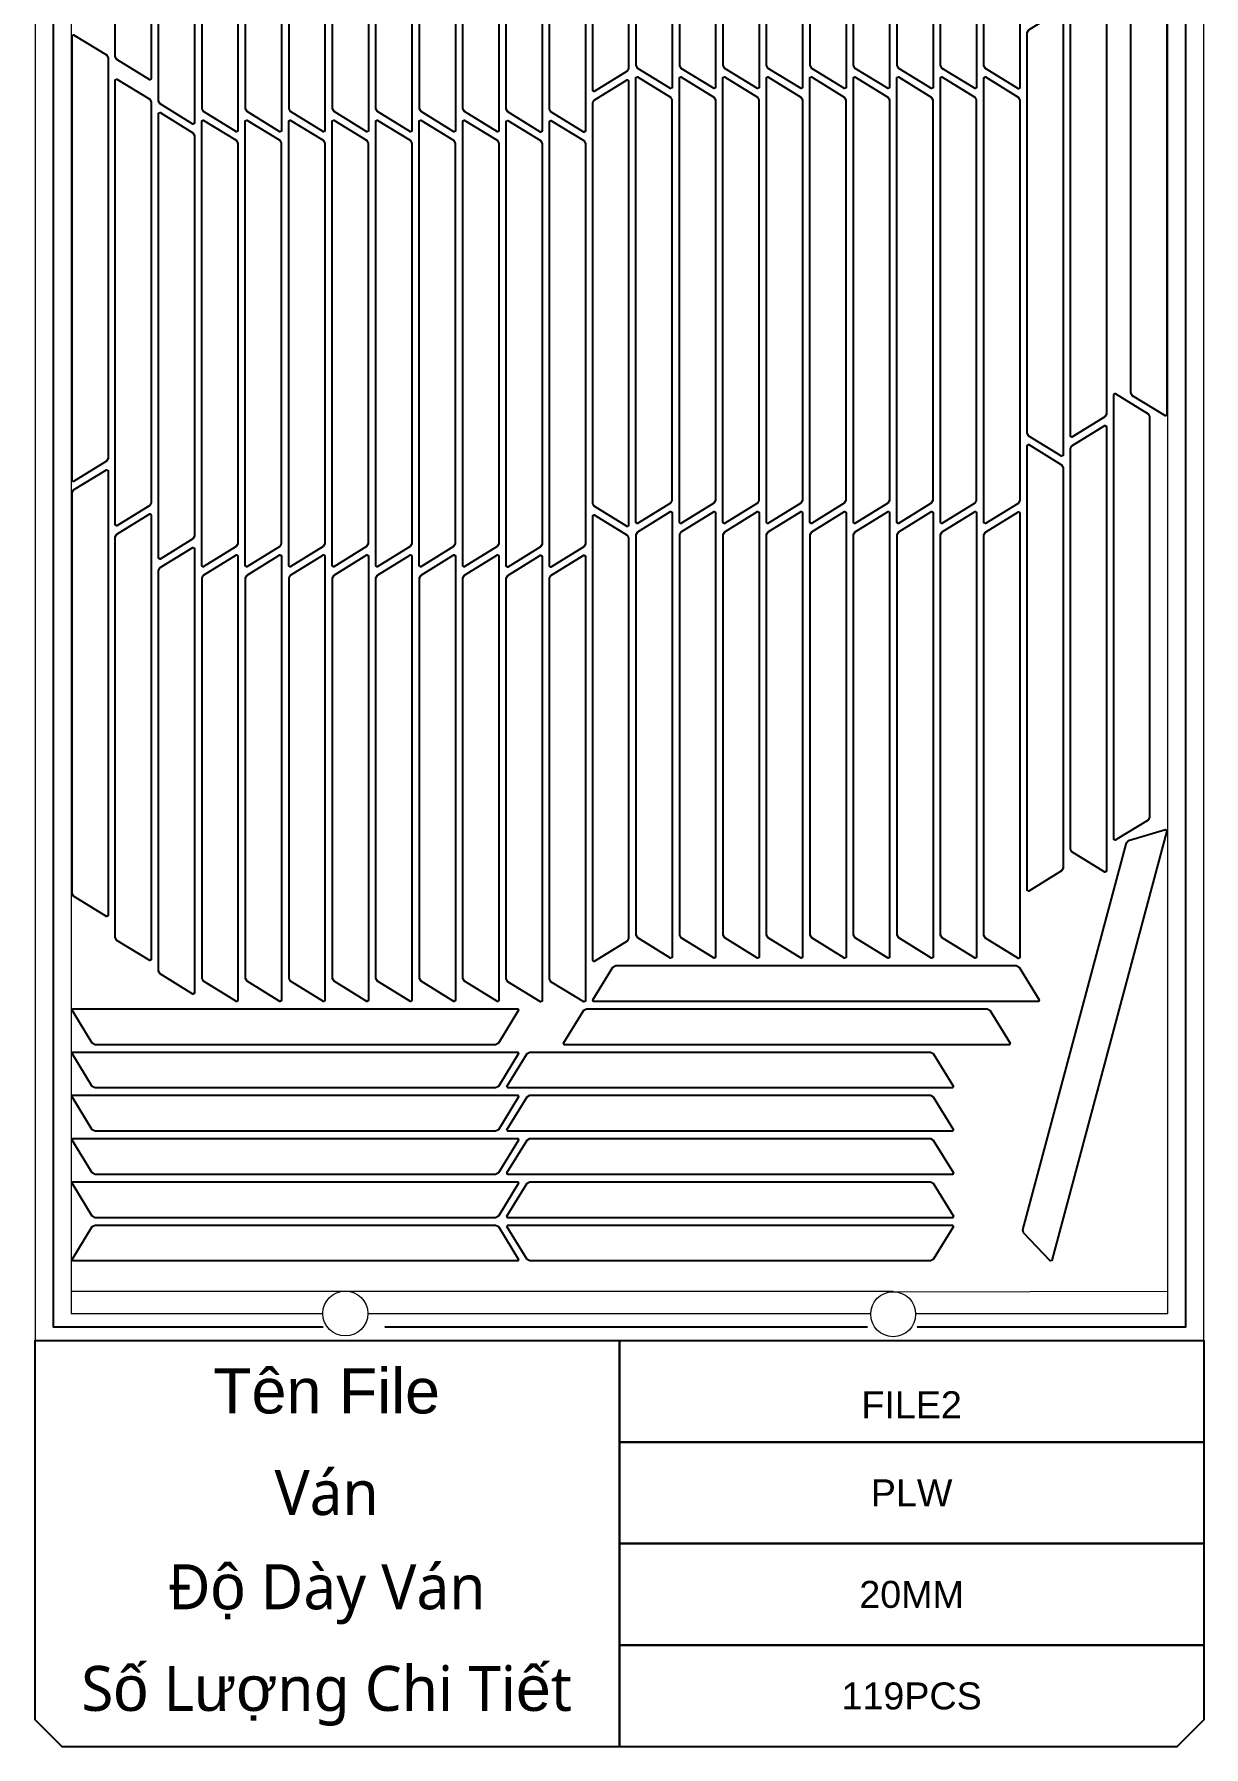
# Model space of a CAD drawing. Header units: millimetres. Extents: x -10628 to 24720, y -21829 to 4032.
# Drawn here: x 8048 to 9349, y -17252 to -15347 of the extents above; entities that cross this region are included whole.
import ezdxf
from ezdxf.enums import TextEntityAlignment as Align
from ezdxf.lldxf.tags import DXFTag

# ---------------------------------------------------------------- set-up
doc = ezdxf.new("R2010")
doc.units = ezdxf.units.MM
doc.layers.add('layer chu', color=7, linetype='Continuous', lineweight=9)
doc.layers.add('layer khung van cnc', color=7, linetype='Continuous', lineweight=25, true_color=0xfbf59b)
doc.layers.add('layer mau', color=7, linetype='Continuous')
doc.styles.add('Text Dim', font='arial.ttf')
tags = doc.linetypes.add('DATTRANHVAKEPVAN', pattern='A,32.156035,-1.521322,["DAT TRÁNH VA CHẠM KẸP VÁN",Text Dim,S=2.23494,R=0,X=0,Y=-0.877209],-47.8264', length=81.503757).pattern_tags.tags
tags[6] = DXFTag(74, 10)
tags = doc.linetypes.add('KVVIENMAY', pattern='A,46.311228,-10.280676,["KV VIỀN MÁY",Text Dim,S=10.028098,R=0,X=0,Y=-4.346144],-100.988212', length=157.580116).pattern_tags.tags
tags[6] = DXFTag(74, 10)

# ---------------------------------------------------------------- blocks, each defined once
blk = doc.blocks.new('khung van cnc')
at = {"color": 2, "linetype": 'DATTRANHVAKEPVAN', "lineweight": 5}
for p, q in [((-1453, -44.4), (-1148, -44.4)), ((-1148, -44.4), (-538.7, -44.4)), ((-539.1, -45.3), (-233, -44.4))]:
    blk.add_line(p, q, dxfattribs=at)
at = {"color": 250, "lineweight": 5}
blk.add_line((-1494.1, -99.4), (-193, -99.4), dxfattribs=at)
at = {"lineweight": 5}
blk.add_lwpolyline([(-193, -99.4), (-193, 2370.6), (-223, 2400.6), (-1463, 2400.6), (-1493, 2370.6), (-1493, -99.4)], close=True, dxfattribs=at)
at = {"color": 1, "linetype": 'KVVIENMAY'}
for points in [[(-511.9, -84.4), (-213, -84.4), (-213, 2370.6), (-228, 2385.6), (-1458, 2385.6), (-1473, 2370.6), (-1473, -84.4), (-1172.8, -84.4)], [(-1104, -84.4), (-567.2, -84.4)]]:
    blk.add_lwpolyline(points, dxfattribs=at)
at = {"lineweight": 5}
for points in [[(-513.5, -69.4), (-233, -69.4), (-233, 2370.6), (-1453, 2370.6), (-1453, -69.4), (-1173, -69.4)], [(-1123, -69.4), (-563.5, -69.4)]]:
    blk.add_lwpolyline(points, dxfattribs=at)
blk.add_lwpolyline([(-843, -551.3), (-1463, -551.3), (-1493, -521.3), (-1493, -99.4), (-843, -99.4)], close=True)
for centre in [(-1148, -69.4), (-538.5, -70.2)]:
    blk.add_circle(centre, 25, dxfattribs=at)
at = {"layer": 'layer mau'}
for points in [[(-843, -99.4), (-193, -99.4), (-193, -212.4), (-843, -212.4)], [(-843, -212.4), (-193, -212.4), (-193, -325.3), (-843, -325.3)], [(-843, -325.3), (-193, -325.3), (-193, -438.3), (-843, -438.3)], [(-843, -438.3), (-193, -438.3), (-193, -521.2), (-223, -551.2), (-843, -551.2)]]:
    blk.add_lwpolyline(points, close=True, dxfattribs=at)
at = {"color": 254, "lineweight": 5, "char_height": 50, "width": 647.53, "attachment_point": 5}
for s, insert in [('{\\fArial|b0|i0|c163|p34;Tên File}', (-1168.8, -155.9)), ('{\\fYu Gothic UI Semilight|b0|i0|c128|p34;Ván}', (-1168.8, -268.9)), ('{\\fYu Gothic UI Semilight|b0|i0|c128|p34;Đ\\fArial|b0|i0|c163|p34;ộ\\fYu Gothic UI Semilight|b0|i0|c128|p34; Dày Ván}', (-1168.8, -381.8)), ('{\\fYu Gothic UI Semilight|b0|i0|c128|p34;S\\fArial|b0|i0|c163|p34;ố\\fYu Gothic UI Semilight|b0|i0|c128|p34; L\\fArial|b0|i0|c163|p34;ượ\\fYu Gothic UI Semilight|b0|i0|c128|p34;ng Chi Ti\\fArial|b0|i0|c163|p34;ế\\fYu Gothic UI Semilight|b0|i0|c128|p34;t}', (-1168.8, -494.8))]:
    blk.add_mtext(s, dxfattribs=dict(at, insert=insert))
at = {"layer": 'layer mau'}
for tag, p in [('ÁGF', (-518, -155.9)), ('TENFILE', (-518, -268.9)), ('TENFILE', (-518, -381.8)), ('TENFILE', (-518, -494.8))]:
    blk.add_attdef(tag, text='', height=30, dxfattribs=at).set_placement(p, align=Align.MIDDLE_CENTER)

msp = doc.modelspace()

# ---------------------------------------------------------------- linework, layer by layer
for points in [[(8139.809, -14923.64), (8176.403, -14901.097), (8178.106, -14902.048), (8178.106, -15396.951), (8176.403, -15397.902), (8139.809, -15375.359), (8138.106, -15372.31), (8138.106, -14926.689)], [(8707.5, -15388.391), (8670.906, -15410.933), (8669.203, -15409.982), (8669.203, -14915.079), (8670.906, -14914.128), (8707.5, -14936.671), (8709.203, -14939.72), (8709.203, -15385.342)], [(8719.291, -14933.483), (8755.885, -14910.94), (8757.588, -14911.891), (8757.588, -15406.794), (8755.885, -15407.745), (8719.291, -15385.202), (8717.588, -15382.153), (8717.588, -14936.532)], [(8767.676, -14933.483), (8804.271, -14910.94), (8805.973, -14911.891), (8805.973, -15406.794), (8804.271, -15407.745), (8767.676, -15385.202), (8765.973, -15382.153), (8765.973, -14936.532)], [(8816.062, -14933.483), (8852.656, -14910.94), (8854.359, -14911.891), (8854.359, -15406.794), (8852.656, -15407.745), (8816.062, -15385.202), (8814.359, -15382.153), (8814.359, -14936.532)], [(8864.447, -14933.483), (8901.041, -14910.94), (8902.744, -14911.891), (8902.744, -15406.794), (8901.041, -15407.745), (8864.447, -15385.202), (8862.744, -15382.153), (8862.744, -14936.532)], [(8912.832, -14933.483), (8949.426, -14910.94), (8951.129, -14911.891), (8951.129, -15406.794), (8949.426, -15407.745), (8912.832, -15385.202), (8911.129, -15382.153), (8911.129, -14936.532)], [(8961.217, -14933.483), (8997.812, -14910.94), (8999.515, -14911.891), (8999.515, -15406.794), (8997.812, -15407.745), (8961.217, -15385.202), (8959.515, -15382.153), (8959.515, -14936.532)], [(9009.603, -14933.483), (9046.197, -14910.94), (9047.9, -14911.891), (9047.9, -15406.794), (9046.197, -15407.745), (9009.603, -15385.202), (9007.9, -15382.153), (9007.9, -14936.532)], [(9057.988, -14933.483), (9094.582, -14910.94), (9096.285, -14911.891), (9096.285, -15406.794), (9094.582, -15407.745), (9057.988, -15385.202), (9056.285, -15382.153), (9056.285, -14936.532)], [(9106.187, -14933.598), (9142.781, -14911.055), (9144.484, -14912.006), (9144.484, -15406.909), (9142.781, -15407.86), (9106.187, -15385.317), (9104.484, -15382.268), (9104.484, -14936.647)], [(8187.909, -14972.918), (8224.503, -14950.375), (8226.206, -14951.326), (8226.206, -15446.229), (8224.503, -15447.18), (8187.909, -15424.637), (8186.206, -15421.588), (8186.206, -14975.967)], [(8236.294, -14981.583), (8272.888, -14959.04), (8274.591, -14959.991), (8274.591, -15454.894), (8272.888, -15455.845), (8236.294, -15433.302), (8234.591, -15430.253), (8234.591, -14984.632)], [(8284.679, -14981.583), (8321.274, -14959.04), (8322.977, -14959.991), (8322.977, -15454.894), (8321.274, -15455.845), (8284.679, -15433.302), (8282.977, -15430.253), (8282.977, -14984.632)], [(8333.065, -14981.583), (8369.659, -14959.04), (8371.362, -14959.991), (8371.362, -15454.894), (8369.659, -15455.845), (8333.065, -15433.302), (8331.362, -15430.253), (8331.362, -14984.632)], [(8381.45, -14981.583), (8418.044, -14959.04), (8419.747, -14959.991), (8419.747, -15454.894), (8418.044, -15455.845), (8381.45, -15433.302), (8379.747, -15430.253), (8379.747, -14984.632)], [(8429.835, -14981.583), (8466.43, -14959.04), (8468.132, -14959.991), (8468.132, -15454.894), (8466.43, -15455.845), (8429.835, -15433.302), (8428.132, -15430.253), (8428.132, -14984.632)], [(8478.22, -14981.583), (8514.815, -14959.04), (8516.518, -14959.991), (8516.518, -15454.894), (8514.815, -15455.845), (8478.22, -15433.302), (8476.518, -15430.253), (8476.518, -14984.632)], [(8526.606, -14981.583), (8563.2, -14959.04), (8564.903, -14959.991), (8564.903, -15454.894), (8563.2, -15455.845), (8526.606, -15433.302), (8524.903, -15430.253), (8524.903, -14984.632)], [(8574.706, -14981.759), (8611.3, -14959.216), (8613.003, -14960.167), (8613.003, -15455.07), (8611.3, -15456.021), (8574.706, -15433.478), (8573.003, -15430.429), (8573.003, -14984.808)], [(8622.806, -14981.759), (8659.4, -14959.216), (8661.103, -14960.167), (8661.103, -15455.07), (8659.4, -15456.021), (8622.806, -15433.478), (8621.103, -15430.429), (8621.103, -14984.808)], [(9269.709, -15297.552), (9306.303, -15275.009), (9308.006, -15275.96), (9308.006, -15770.863), (9306.303, -15771.814), (9269.709, -15749.271), (9268.006, -15746.222), (9268.006, -15300.601)], [(9238.981, -15772.893), (9202.387, -15795.436), (9200.684, -15794.485), (9200.684, -15299.582), (9202.387, -15298.631), (9238.981, -15321.174), (9240.684, -15324.223), (9240.684, -15769.844)], [(9154.287, -15342.383), (9190.881, -15319.84), (9192.584, -15320.791), (9192.584, -15815.694), (9190.881, -15816.645), (9154.287, -15794.102), (9152.584, -15791.053), (9152.584, -15345.432)], [(8128.303, -15822.018), (8091.709, -15844.561), (8090.006, -15843.61), (8090.006, -15348.706), (8091.709, -15347.755), (8128.303, -15370.298), (8130.006, -15373.347), (8130.006, -15818.969)], [(8176.403, -15871.296), (8139.809, -15893.838), (8138.106, -15892.887), (8138.106, -15397.984), (8139.809, -15397.033), (8176.403, -15419.576), (8178.106, -15422.625), (8178.106, -15868.247)], [(8670.906, -15420.447), (8707.5, -15397.904), (8709.203, -15398.855), (8709.203, -15893.758), (8707.5, -15894.709), (8670.906, -15872.166), (8669.203, -15869.117), (8669.203, -15423.496)], [(8755.6, -15868.802), (8719.006, -15891.345), (8717.303, -15890.394), (8717.303, -15395.491), (8719.006, -15394.54), (8755.6, -15417.083), (8757.303, -15420.132), (8757.303, -15865.753)], [(8803.985, -15868.802), (8767.391, -15891.345), (8765.688, -15890.394), (8765.688, -15395.491), (8767.391, -15394.54), (8803.985, -15417.083), (8805.688, -15420.132), (8805.688, -15865.753)], [(8852.371, -15868.802), (8815.776, -15891.345), (8814.073, -15890.394), (8814.073, -15395.491), (8815.776, -15394.54), (8852.371, -15417.083), (8854.073, -15420.132), (8854.073, -15865.753)], [(8900.756, -15868.802), (8864.162, -15891.345), (8862.459, -15890.394), (8862.459, -15395.491), (8864.162, -15394.54), (8900.756, -15417.083), (8902.459, -15420.132), (8902.459, -15865.753)], [(8949.141, -15868.802), (8912.547, -15891.345), (8910.844, -15890.394), (8910.844, -15395.491), (8912.547, -15394.54), (8949.141, -15417.083), (8950.844, -15420.132), (8950.844, -15865.753)], [(8997.526, -15868.802), (8960.932, -15891.345), (8959.229, -15890.394), (8959.229, -15395.491), (8960.932, -15394.54), (8997.526, -15417.083), (8999.229, -15420.132), (8999.229, -15865.753)], [(9045.912, -15868.802), (9009.317, -15891.345), (9007.615, -15890.394), (9007.615, -15395.491), (9009.317, -15394.54), (9045.912, -15417.083), (9047.615, -15420.132), (9047.615, -15865.753)], [(9094.297, -15868.802), (9057.703, -15891.345), (9056, -15890.394), (9056, -15395.491), (9057.703, -15394.54), (9094.297, -15417.083), (9096, -15420.132), (9096, -15865.753)], [(9142.682, -15869.032), (9106.088, -15891.575), (9104.385, -15890.624), (9104.385, -15395.721), (9106.088, -15394.77), (9142.682, -15417.313), (9144.385, -15420.362), (9144.385, -15865.983)], [(8224.503, -15908.413), (8187.909, -15930.956), (8186.206, -15930.005), (8186.206, -15435.102), (8187.909, -15434.151), (8224.503, -15456.694), (8226.206, -15459.743), (8226.206, -15905.364)], [(8272.603, -15916.902), (8236.009, -15939.445), (8234.306, -15938.494), (8234.306, -15443.591), (8236.009, -15442.64), (8272.603, -15465.183), (8274.306, -15468.232), (8274.306, -15913.853)], [(8320.988, -15916.902), (8284.394, -15939.445), (8282.691, -15938.494), (8282.691, -15443.591), (8284.394, -15442.64), (8320.988, -15465.183), (8322.691, -15468.232), (8322.691, -15913.853)], [(8369.374, -15916.902), (8332.779, -15939.445), (8331.077, -15938.494), (8331.077, -15443.591), (8332.779, -15442.64), (8369.374, -15465.183), (8371.077, -15468.232), (8371.077, -15913.853)], [(8417.759, -15916.902), (8381.165, -15939.445), (8379.462, -15938.494), (8379.462, -15443.591), (8381.165, -15442.64), (8417.759, -15465.183), (8419.462, -15468.232), (8419.462, -15913.853)], [(8466.144, -15916.902), (8429.55, -15939.445), (8427.847, -15938.494), (8427.847, -15443.591), (8429.55, -15442.64), (8466.144, -15465.183), (8467.847, -15468.232), (8467.847, -15913.853)], [(8514.53, -15916.902), (8477.935, -15939.445), (8476.232, -15938.494), (8476.232, -15443.591), (8477.935, -15442.64), (8514.53, -15465.183), (8516.232, -15468.232), (8516.232, -15913.853)], [(8562.915, -15916.902), (8526.32, -15939.445), (8524.618, -15938.494), (8524.618, -15443.591), (8526.32, -15442.64), (8562.915, -15465.183), (8564.618, -15468.232), (8564.618, -15913.853)], [(8611.3, -15917.254), (8574.706, -15939.797), (8573.003, -15938.846), (8573.003, -15443.942), (8574.706, -15442.991), (8611.3, -15465.534), (8613.003, -15468.583), (8613.003, -15914.205)], [(8659.4, -15917.254), (8622.806, -15939.797), (8621.103, -15938.846), (8621.103, -15443.942), (8622.806, -15442.991), (8659.4, -15465.534), (8661.103, -15468.583), (8661.103, -15914.205)], [(9287.081, -16221.206), (9250.487, -16243.749), (9248.784, -16242.798), (9248.784, -15747.894), (9250.487, -15746.943), (9287.081, -15769.486), (9288.784, -15772.535), (9288.784, -16218.157)], [(9202.387, -15804.949), (9238.981, -15782.407), (9240.684, -15783.358), (9240.684, -16278.261), (9238.981, -16279.212), (9202.387, -16256.669), (9200.684, -16253.62), (9200.684, -15807.998)], [(9190.881, -16277.878), (9154.287, -16300.421), (9152.584, -16299.47), (9152.584, -15804.567), (9154.287, -15803.616), (9190.881, -15826.159), (9192.584, -15829.208), (9192.584, -16274.829)], [(8091.709, -15854.074), (8128.303, -15831.531), (8130.006, -15832.482), (8130.006, -16327.385), (8128.303, -16328.336), (8091.709, -16305.793), (8090.006, -16302.745), (8090.006, -15857.123)], [(8139.809, -15903.352), (8176.403, -15880.809), (8178.106, -15881.76), (8178.106, -16376.663), (8176.403, -16377.614), (8139.809, -16355.071), (8138.106, -16352.022), (8138.106, -15906.401)], [(8707.5, -16355.942), (8670.906, -16378.485), (8669.203, -16377.534), (8669.203, -15882.631), (8670.906, -15881.68), (8707.5, -15904.223), (8709.203, -15907.272), (8709.203, -16352.893)], [(8719.291, -15900.683), (8755.885, -15878.14), (8757.588, -15879.091), (8757.588, -16373.994), (8755.885, -16374.945), (8719.291, -16352.402), (8717.588, -16349.353), (8717.588, -15903.732)], [(8767.676, -15900.683), (8804.271, -15878.14), (8805.973, -15879.091), (8805.973, -16373.994), (8804.271, -16374.945), (8767.676, -16352.402), (8765.973, -16349.353), (8765.973, -15903.732)], [(8816.062, -15900.683), (8852.656, -15878.14), (8854.359, -15879.091), (8854.359, -16373.994), (8852.656, -16374.945), (8816.062, -16352.402), (8814.359, -16349.353), (8814.359, -15903.732)], [(8864.447, -15900.683), (8901.041, -15878.14), (8902.744, -15879.091), (8902.744, -16373.994), (8901.041, -16374.945), (8864.447, -16352.402), (8862.744, -16349.353), (8862.744, -15903.732)], [(8912.832, -15900.683), (8949.426, -15878.14), (8951.129, -15879.091), (8951.129, -16373.994), (8949.426, -16374.945), (8912.832, -16352.402), (8911.129, -16349.353), (8911.129, -15903.732)], [(8961.217, -15900.683), (8997.812, -15878.14), (8999.515, -15879.091), (8999.515, -16373.994), (8997.812, -16374.945), (8961.217, -16352.402), (8959.515, -16349.353), (8959.515, -15903.732)], [(9009.603, -15900.683), (9046.197, -15878.14), (9047.9, -15879.091), (9047.9, -16373.994), (9046.197, -16374.945), (9009.603, -16352.402), (9007.9, -16349.353), (9007.9, -15903.732)], [(9057.988, -15900.683), (9094.582, -15878.14), (9096.285, -15879.091), (9096.285, -16373.994), (9094.582, -16374.945), (9057.988, -16352.402), (9056.285, -16349.353), (9056.285, -15903.732)], [(9106.187, -15901.028), (9142.781, -15878.485), (9144.484, -15879.436), (9144.484, -16374.339), (9142.781, -16375.29), (9106.187, -16352.747), (9104.484, -16349.698), (9104.484, -15904.077)], [(8187.909, -15940.469), (8224.503, -15917.927), (8226.206, -15918.878), (8226.206, -16413.781), (8224.503, -16414.732), (8187.909, -16392.189), (8186.206, -16389.14), (8186.206, -15943.518)], [(8236.294, -15948.783), (8272.888, -15926.24), (8274.591, -15927.191), (8274.591, -16422.094), (8272.888, -16423.045), (8236.294, -16400.502), (8234.591, -16397.453), (8234.591, -15951.832)], [(8284.679, -15948.783), (8321.274, -15926.24), (8322.977, -15927.191), (8322.977, -16422.094), (8321.274, -16423.045), (8284.679, -16400.502), (8282.977, -16397.453), (8282.977, -15951.832)], [(8333.065, -15948.783), (8369.659, -15926.24), (8371.362, -15927.191), (8371.362, -16422.094), (8369.659, -16423.045), (8333.065, -16400.502), (8331.362, -16397.453), (8331.362, -15951.832)], [(8381.45, -15948.783), (8418.044, -15926.24), (8419.747, -15927.191), (8419.747, -16422.094), (8418.044, -16423.045), (8381.45, -16400.502), (8379.747, -16397.453), (8379.747, -15951.832)], [(8429.835, -15948.783), (8466.43, -15926.24), (8468.132, -15927.191), (8468.132, -16422.094), (8466.43, -16423.045), (8429.835, -16400.502), (8428.132, -16397.453), (8428.132, -15951.832)], [(8478.22, -15948.783), (8514.815, -15926.24), (8516.518, -15927.191), (8516.518, -16422.094), (8514.815, -16423.045), (8478.22, -16400.502), (8476.518, -16397.453), (8476.518, -15951.832)], [(8526.606, -15948.783), (8563.2, -15926.24), (8564.903, -15927.191), (8564.903, -16422.094), (8563.2, -16423.045), (8526.606, -16400.502), (8524.903, -16397.453), (8524.903, -15951.832)], [(8574.706, -15949.31), (8611.3, -15926.767), (8613.003, -15927.718), (8613.003, -16422.622), (8611.3, -16423.573), (8574.706, -16401.03), (8573.003, -16397.981), (8573.003, -15952.359)], [(8622.806, -15949.31), (8659.4, -15926.767), (8661.103, -15927.718), (8661.103, -16422.622), (8659.4, -16423.573), (8622.806, -16401.03), (8621.103, -16397.981), (8621.103, -15952.359)], [(9265.41, -16244.073), (9306.592, -16231.77), (9307.99, -16233.129), (9179.9, -16711.169), (9178.009, -16711.647), (9148.496, -16680.401), (9147.64, -16677.015), (9262.976, -16246.578)], [(9143.476, -16384.759), (9166.019, -16421.353), (9165.068, -16423.056), (8670.165, -16423.056), (8669.214, -16421.353), (8691.756, -16384.759), (8694.805, -16383.056), (9140.427, -16383.056)], [(8112.56, -16469.453), (8090.017, -16432.859), (8090.968, -16431.156), (8585.871, -16431.156), (8586.822, -16432.859), (8564.279, -16469.453), (8561.23, -16471.156), (8115.609, -16471.156)], [(9111.104, -16432.859), (9133.647, -16469.453), (9132.696, -16471.156), (8637.793, -16471.156), (8636.842, -16469.453), (8659.385, -16432.859), (8662.434, -16431.156), (9108.055, -16431.156)], [(8112.56, -16517.553), (8090.017, -16480.959), (8090.968, -16479.256), (8585.871, -16479.256), (8586.822, -16480.959), (8564.279, -16517.553), (8561.23, -16519.256), (8115.609, -16519.256)], [(9048.055, -16480.959), (9070.598, -16517.553), (9069.647, -16519.256), (8574.744, -16519.256), (8573.792, -16517.553), (8596.335, -16480.959), (8599.384, -16479.256), (9045.006, -16479.256)], [(8112.56, -16565.653), (8090.017, -16529.059), (8090.968, -16527.356), (8585.871, -16527.356), (8586.822, -16529.059), (8564.279, -16565.653), (8561.23, -16567.356), (8115.609, -16567.356)], [(9048.055, -16529.059), (9070.598, -16565.653), (9069.647, -16567.356), (8574.744, -16567.356), (8573.792, -16565.653), (8596.335, -16529.059), (8599.384, -16527.356), (9045.006, -16527.356)], [(8112.56, -16613.753), (8090.017, -16577.159), (8090.968, -16575.456), (8585.871, -16575.456), (8586.822, -16577.159), (8564.279, -16613.753), (8561.23, -16615.456), (8115.609, -16615.456)], [(9048.055, -16577.159), (9070.598, -16613.753), (9069.647, -16615.456), (8574.744, -16615.456), (8573.792, -16613.753), (8596.335, -16577.159), (8599.384, -16575.456), (9045.006, -16575.456)], [(8112.56, -16661.853), (8090.017, -16625.259), (8090.968, -16623.556), (8585.871, -16623.556), (8586.822, -16625.259), (8564.279, -16661.853), (8561.23, -16663.556), (8115.609, -16663.556)], [(9048.055, -16625.259), (9070.598, -16661.853), (9069.647, -16663.556), (8574.744, -16663.556), (8573.792, -16661.853), (8596.335, -16625.259), (8599.384, -16623.556), (9045.006, -16623.556)], [(8564.279, -16673.359), (8586.822, -16709.953), (8585.871, -16711.656), (8090.968, -16711.656), (8090.017, -16709.953), (8112.56, -16673.359), (8115.609, -16671.656), (8561.23, -16671.656)], [(8596.335, -16709.953), (8573.792, -16673.359), (8574.744, -16671.656), (9069.647, -16671.656), (9070.598, -16673.359), (9048.055, -16709.953), (9045.006, -16711.656), (8599.384, -16711.656)]]:
    msp.add_lwpolyline(points, close=True)

# ---------------------------------------------------------------- block references
at = {"layer": 'layer khung van cnc'}
ref = msp.add_blockref('khung van cnc', (9542.01, -16700.689), dxfattribs=at)
ref.add_attrib('TENFILE', '119PCS', dxfattribs={"layer": 'layer chu', "lineweight": 5, "height": 30, "style": 'Text Dim'}).set_placement((9024.006, -17195.448), align=Align.MIDDLE_CENTER)
ref.add_attrib('TENFILE', '20MM', dxfattribs={"layer": 'layer chu', "height": 30, "style": 'Text Dim'}).set_placement((9024.006, -17082.5), align=Align.MIDDLE_CENTER)
ref.add_attrib('TENFILE', 'PLW', dxfattribs={"layer": 'layer chu', "height": 30, "style": 'Text Dim'}).set_placement((9024.006, -16969.552), align=Align.MIDDLE_CENTER)
ref.add_attrib('ÁGF', 'FILE2', dxfattribs={"layer": 'layer chu', "height": 30, "style": 'Text Dim'}).set_placement((9024.006, -16856.603), align=Align.TOP_CENTER)

doc.saveas('drawing.dxf')
